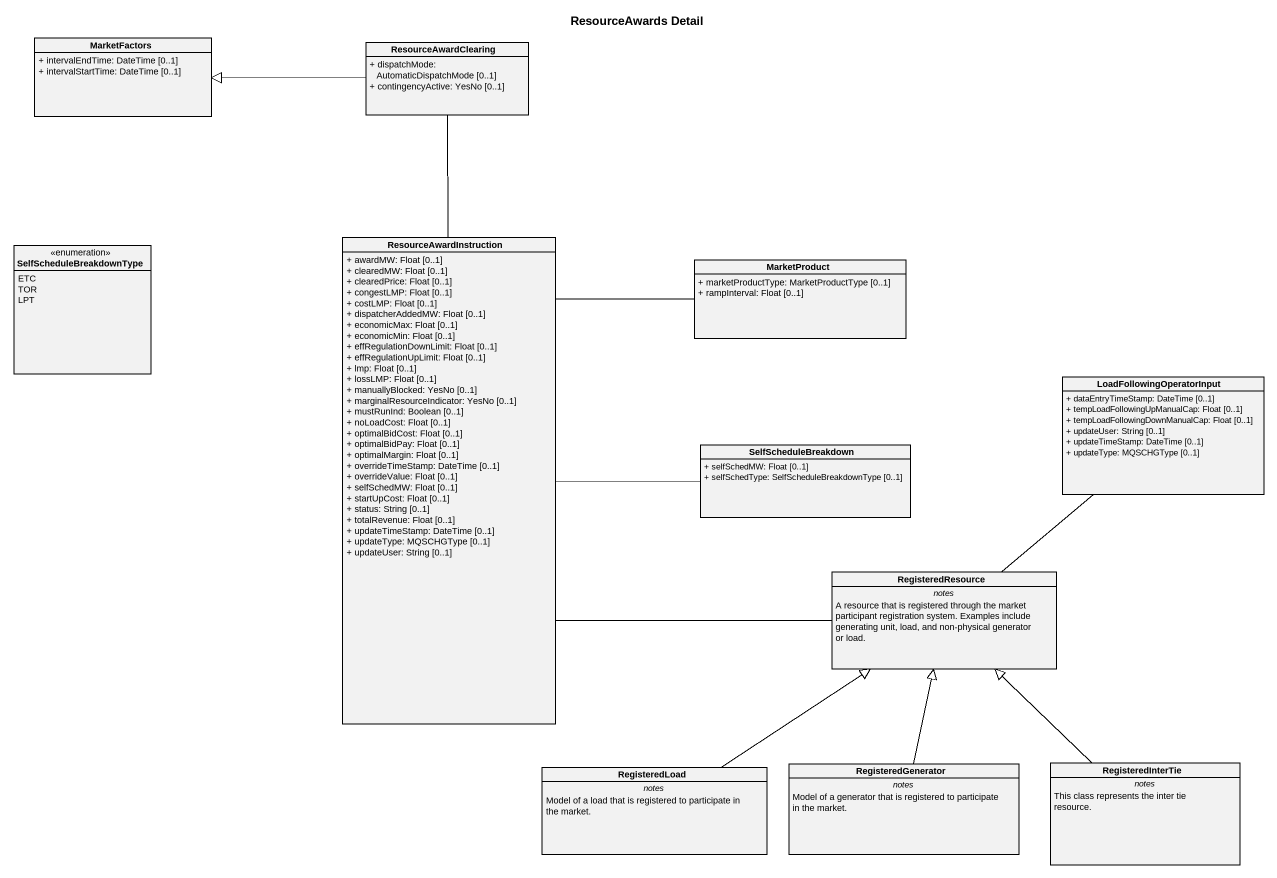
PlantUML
@startuml
title ResourceAwards Detail
hide circle
hide empty members
skinparam classAttributeIconSize 0
class MarketFactors {
  + intervalEndTime: DateTime [0..1]
  + intervalStartTime: DateTime [0..1]
}
class ResourceAwardClearing {
  + dispatchMode: AutomaticDispatchMode [0..1]
  + contingencyActive: YesNo [0..1]
}
enum SelfScheduleBreakdownType {
  ETC
  TOR
  LPT
}
class ResourceAwardInstruction {
  + awardMW: Float [0..1]
  + clearedMW: Float [0..1]
  + clearedPrice: Float [0..1]
  + congestLMP: Float [0..1]
  + costLMP: Float [0..1]
  + dispatcherAddedMW: Float [0..1]
  + economicMax: Float [0..1]
  + economicMin: Float [0..1]
  + effRegulationDownLimit: Float [0..1]
  + effRegulationUpLimit: Float [0..1]
  + lmp: Float [0..1]
  + lossLMP: Float [0..1]
  + manuallyBlocked: YesNo [0..1]
  + marginalResourceIndicator: YesNo [0..1]
  + mustRunInd: Boolean [0..1]
  + noLoadCost: Float [0..1]
  + optimalBidCost: Float [0..1]
  + optimalBidPay: Float [0..1]
  + optimalMargin: Float [0..1]
  + overrideTimeStamp: DateTime [0..1]
  + overrideValue: Float [0..1]
  + selfSchedMW: Float [0..1]
  + startUpCost: Float [0..1]
  + status: String [0..1]
  + totalRevenue: Float [0..1]
  + updateTimeStamp: DateTime [0..1]
  + updateType: MQSCHGType [0..1]
  + updateUser: String [0..1]
}
class MarketProduct {
  + marketProductType: MarketProductType [0..1]
  + rampInterval: Float [0..1]
}
class LoadFollowingOperatorInput {
  + dataEntryTimeStamp: DateTime [0..1]
  + tempLoadFollowingUpManualCap: Float [0..1]
  + tempLoadFollowingDownManualCap: Float [0..1]
  + updateUser: String [0..1]
  + updateTimeStamp: DateTime [0..1]
  + updateType: MQSCHGType [0..1]
}
class SelfScheduleBreakdown {
  + selfSchedMW: Float [0..1]
  + selfSchedType: SelfScheduleBreakdownType [0..1]
}
class RegisteredResource {
  -- notes --
  A resource that is registered through the market participant registration system. Examples include generating unit, load, and non-physical generator or load.
}
class RegisteredLoad {
  -- notes --
  Model of a load that is registered to participate in the market.
}
class RegisteredGenerator {
  -- notes --
  Model of a generator that is registered to participate in the market.
}
class RegisteredInterTie {
  -- notes --
  This class represents the inter tie resource.
}
ResourceAwardClearing -left-|> MarketFactors
ResourceAwardClearing -- ResourceAwardInstruction
ResourceAwardInstruction -right- SelfScheduleBreakdown
ResourceAwardInstruction -right- RegisteredResource
MarketProduct -left- ResourceAwardInstruction
LoadFollowingOperatorInput -- RegisteredResource
RegisteredLoad -up-|> RegisteredResource
RegisteredGenerator -up-|> RegisteredResource
RegisteredInterTie -up-|> RegisteredResource
@enduml
